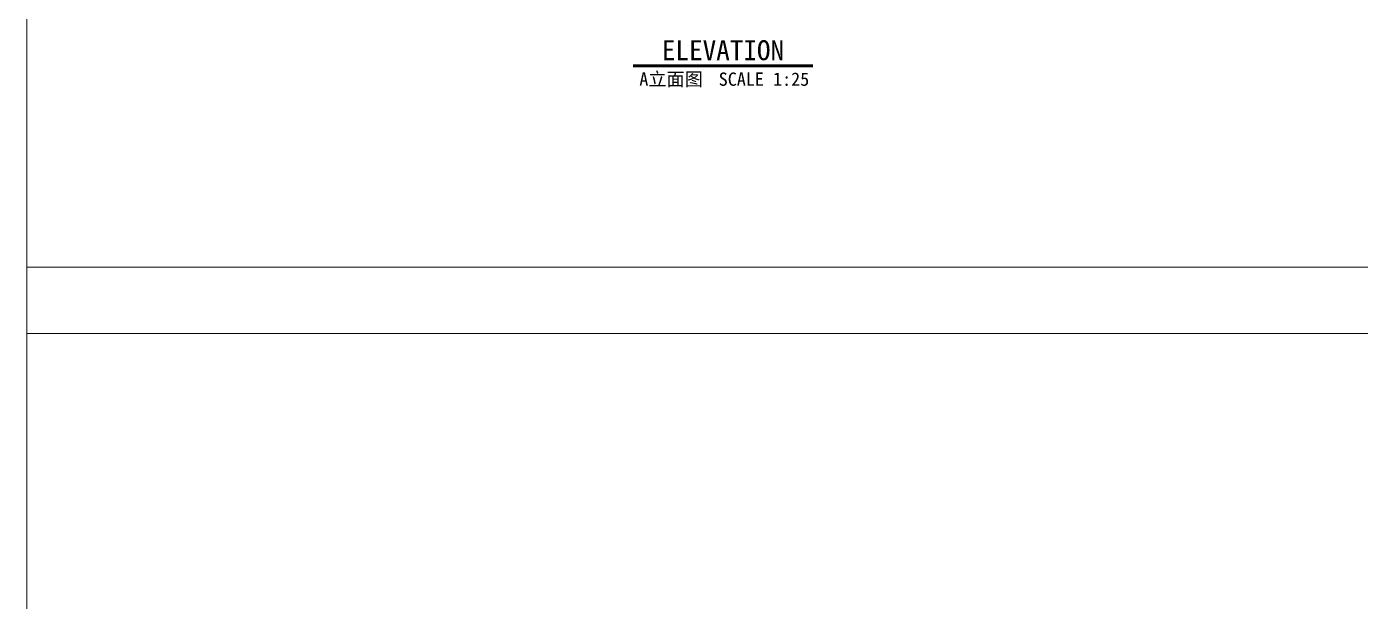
# Model space of a CAD drawing. Header units: millimetres. Extents: x 3162 to 221128, y -144913 to 11496.
# Drawn here: x 38479 to 45994, y -114318 to -111078 of the extents above; entities that cross this region are included whole.
import ezdxf
from ezdxf.enums import TextEntityAlignment as Align

# ---------------------------------------------------------------- set-up
doc = ezdxf.new("R2010")
doc.units = ezdxf.units.MM
doc.header["$LTSCALE"] = 10
doc.layers.add('Drawing【图框、表格】', color=150, linetype='Continuous', lineweight=0)
doc.layers.add('走线及回路标注', color=1, linetype='Continuous')
doc.styles.add('线上图名', font='simhei.ttf')
doc.styles.add('线下图名', font='simhei.ttf')

# ---------------------------------------------------------------- blocks, each defined once
blk = doc.blocks.new('*U1165')
at = {"color": 2, "linetype": 'Continuous'}
blk.add_lwpolyline([(-17.26, 0, 0.7, 0.7, 0), (23.26, 0, 0.75, 0.75, 0)], format="xyseb", dxfattribs=at)
at = {"color": 2, "style": '线上图名', "flags": 8}
blk.add_attdef('EXISTING_PLAN', text='', height=4.5, dxfattribs=at).set_placement((3, 1.27), align=Align.CENTER)
at = {"color": 2, "style": '线下图名', "flags": 8}
blk.add_attdef('图名1', text='', height=3, dxfattribs=at).set_placement((-15.86, -1.5), align=Align.TOP_LEFT)
blk.add_attdef('比例1', text='', height=3, dxfattribs=at).set_placement((22.44, -1.5), align=Align.TOP_RIGHT)

msp = doc.modelspace()

# ---------------------------------------------------------------- linework, layer by layer
at = {"layer": 'Drawing【图框、表格】'}
for points in [[(38479.1, -118701.3), (38479.1, -106915.3), (52614, -106915.3), (52614, -118701.3)], [(38479.1, -118701.3), (38479.1, -106915.3), (52614, -106915.3), (52614, -118701.3)], [(38479.1, -112808.3), (38479.1, -112433.3), (52614, -112433.3), (52614, -112808.3)]]:
    msp.add_lwpolyline(points, close=True, dxfattribs=at)

# ---------------------------------------------------------------- block references
at = {"layer": '走线及回路标注'}
ref = msp.add_blockref('*U1165', (42327.7, -111299.3), dxfattribs=dict(at, xscale=25, yscale=25, zscale=25))
ref.add_attrib('比例1', 'SCALE 1:25', dxfattribs={"layer": '0', "color": 2, "height": 75, "style": '线下图名'}).set_placement((42888.6, -111336.8), align=Align.TOP_RIGHT)
ref.add_attrib('EXISTING_PLAN', 'ELEVATION', dxfattribs={"layer": '0', "color": 2, "height": 112.5, "style": '线上图名'}).set_placement((42402.7, -111267.5), align=Align.CENTER)
ref.add_attrib('图名1', 'A立面图', dxfattribs={"layer": '0', "color": 2, "height": 75, "style": '线下图名'}).set_placement((41931.1, -111336.8), align=Align.TOP_LEFT)

doc.saveas('drawing.dxf')
